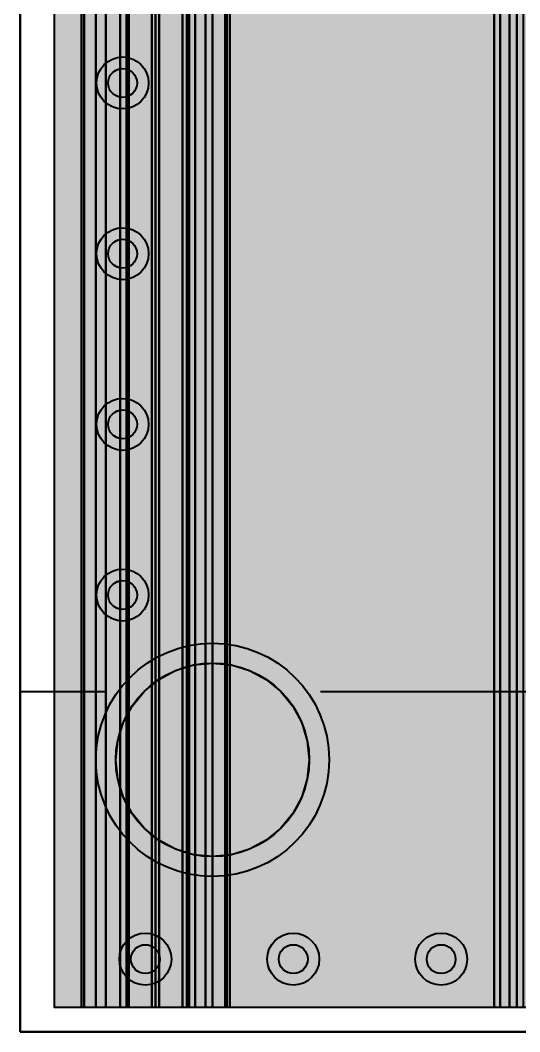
# Model space of a CAD drawing. Header units: millimetres. Extents: x 3.8 to 71.6, y 3.7 to 38.5.
# Drawn here: x 3.82 to 12.6, y 3.7 to 21.48 of the extents above; entities that cross this region are included whole.
import ezdxf

# ---------------------------------------------------------------- set-up
doc = ezdxf.new("R2010")
doc.units = ezdxf.units.MM
for name, color, linetype in [('bottom_copper', 7, 'Continuous'), ('drill_plated', 7, 'Continuous'), ('outline', 7, 'Continuous'), ('top_copper', 7, 'Continuous'), ('top_silk', 7, 'Continuous')]:
    doc.layers.add(name, color=color, linetype=linetype)

# ---------------------------------------------------------------- blocks, each defined once
blk = doc.blocks.new('Block16235')
at = {"layer": 'bottom_copper', "lineweight": 40}
for points in [[(10.209, 0), (0.834, 0), (0.834, 33.782), (10.209, 33.782), (10.209, 0)], [(0.834, 0), (0.783, 0), (0.783, 31.3), (0.831, 31.279), (0.834, 31.315), (0.834, 0)], [(0.752, 0), (0.531, 0), (0.531, 30.907), (0.752, 31.128), (0.752, 0)], [(0.783, 0), (0.752, 0), (0.752, 31.128), (0.76, 31.135), (0.783, 31.162), (0.783, 0)], [(0.531, 0), (0.117, 0), (0.117, 30.497), (0.145, 30.52), (0.151, 30.527), (0.531, 30.907), (0.531, 0)], [(0.117, 0), (0, 0), (0, 30.736), (0.013, 30.749), (0.117, 30.497), (0.117, 0)], [(0, 0), (-0.471, 0), (-0.471, 30.446), (-0.046, 30.446), (-0.036, 30.445), (0, 30.448), (0, 0)]]:
    blk.add_hatch(color=7, dxfattribs=at).paths.add_polyline_path(points, flags=0)
at = {"layer": 'bottom_copper', "color": 7, "lineweight": 40}
for points in [[(10.209, 0), (0.834, 0), (0.834, 33.782), (10.209, 33.782), (10.209, 0)], [(0.834, 0), (0.783, 0), (0.783, 31.3), (0.831, 31.279), (0.834, 31.315), (0.834, 0)], [(0.752, 0), (0.531, 0), (0.531, 30.907), (0.752, 31.128), (0.752, 0)], [(0.783, 0), (0.752, 0), (0.752, 31.128), (0.76, 31.135), (0.783, 31.162), (0.783, 0)], [(0.531, 0), (0.117, 0), (0.117, 30.497), (0.145, 30.52), (0.151, 30.527), (0.531, 30.907), (0.531, 0)], [(0.117, 0), (0, 0), (0, 30.736), (0.013, 30.749), (0.117, 30.497), (0.117, 0)], [(0, 0), (-0.471, 0), (-0.471, 30.446), (-0.046, 30.446), (-0.036, 30.445), (0, 30.448), (0, 0)]]:
    blk.add_lwpolyline(points, close=True, dxfattribs=at)
blk = doc.blocks.new('Block16483')
at = {"layer": 'bottom_copper', "lineweight": 40}
for points in [[(0, 0), (-0.473, 0), (-0.473, 33.782), (0, 33.782), (0, 0)], [(0.051, 0), (0, 0), (0, 31.315), (0.003, 31.279), (0.051, 31.3), (0.051, 0)], [(0.255, 0), (0.051, 0), (0.051, 31.162), (0.075, 31.135), (0.082, 31.128), (0.255, 30.956), (0.255, 0)], [(0.683, 0), (0.255, 0), (0.255, 30.956), (0.683, 30.527), (0.683, 0)], [(0.821, 0), (0.683, 0), (0.683, 30.527), (0.69, 30.52), (0.717, 30.497), (0.821, 30.749), (0.821, 0)], [(0.834, 0), (0.821, 0), (0.821, 30.749), (0.834, 30.736), (0.834, 0)], [(1.305, 0), (0.834, 0), (0.834, 30.448), (0.87, 30.445), (0.88, 30.446), (1.305, 30.446), (1.305, 0)]]:
    blk.add_hatch(color=7, dxfattribs=at).paths.add_polyline_path(points, flags=0)
at = {"layer": 'bottom_copper', "color": 7, "lineweight": 40}
for points in [[(0, 0), (-0.473, 0), (-0.473, 33.782), (0, 33.782), (0, 0)], [(0.051, 0), (0, 0), (0, 31.315), (0.003, 31.279), (0.051, 31.3), (0.051, 0)], [(0.255, 0), (0.051, 0), (0.051, 31.162), (0.075, 31.135), (0.082, 31.128), (0.255, 30.956), (0.255, 0)], [(0.683, 0), (0.255, 0), (0.255, 30.956), (0.683, 30.527), (0.683, 0)], [(0.821, 0), (0.683, 0), (0.683, 30.527), (0.69, 30.52), (0.717, 30.497), (0.821, 30.749), (0.821, 0)], [(0.834, 0), (0.821, 0), (0.821, 30.749), (0.834, 30.736), (0.834, 0)], [(1.305, 0), (0.834, 0), (0.834, 30.448), (0.87, 30.445), (0.88, 30.446), (1.305, 30.446), (1.305, 0)]]:
    blk.add_lwpolyline(points, close=True, dxfattribs=at)
blk = doc.blocks.new('Block43990')
at = {"layer": 'top_copper', "lineweight": 40}
for points in [[(5.887, 0), (1.241, 0), (1.241, 33.782), (5.887, 33.782), (5.887, 0)], [(1.241, 0), (1.159, 0), (1.159, 31.128), (1.167, 31.135), (1.193, 31.165), (1.214, 31.199), (1.229, 31.236), (1.238, 31.275), (1.241, 31.315), (1.241, 0)], [(1.159, 0), (0.814, 0), (0.814, 30.963), (0.904, 30.873), (1.159, 31.128), (1.159, 0)], [(0.814, 0), (0.634, 0), (0.634, 30.603), (0.814, 30.783), (0.814, 0)], [(0, 0), (-0.064, 0), (-0.064, 30.7), (0, 30.7), (0, 0)], [(0.634, 0), (0.487, 0), (0.487, 30.473), (0.521, 30.494), (0.552, 30.52), (0.558, 30.527), (0.634, 30.603), (0.634, 0)], [(0.487, 0), (0, 0), (0, 30.446), (0.362, 30.446), (0.371, 30.445), (0.411, 30.448), (0.45, 30.458), (0.487, 30.473), (0.487, 0)], [(5.996, 0), (5.887, 0), (5.887, 28.303), (5.894, 28.224), (5.912, 28.146), (5.943, 28.072), (5.984, 28.004), (5.996, 27.99), (5.996, 0)], [(6.161, 0), (5.996, 0), (5.996, 27.99), (6.036, 27.943), (6.097, 27.891), (6.161, 27.852), (6.161, 0)], [(6.29, 0), (6.161, 0), (6.161, 27.852), (6.165, 27.849), (6.239, 27.819), (6.29, 27.806), (6.29, 0)], [(6.397, 0), (6.29, 0), (6.29, 27.806), (6.317, 27.8), (6.397, 27.794), (6.397, 0)]]:
    blk.add_hatch(color=7, dxfattribs=at).paths.add_polyline_path(points, flags=0)
at = {"layer": 'top_copper', "color": 7, "lineweight": 40}
for points in [[(5.887, 0), (1.241, 0), (1.241, 33.782), (5.887, 33.782), (5.887, 0)], [(1.241, 0), (1.159, 0), (1.159, 31.128), (1.167, 31.135), (1.193, 31.165), (1.214, 31.199), (1.229, 31.236), (1.238, 31.275), (1.241, 31.315), (1.241, 0)], [(1.159, 0), (0.814, 0), (0.814, 30.963), (0.904, 30.873), (1.159, 31.128), (1.159, 0)], [(0.814, 0), (0.634, 0), (0.634, 30.603), (0.814, 30.783), (0.814, 0)], [(0, 0), (-0.064, 0), (-0.064, 30.7), (0, 30.7), (0, 0)], [(0.634, 0), (0.487, 0), (0.487, 30.473), (0.521, 30.494), (0.552, 30.52), (0.558, 30.527), (0.634, 30.603), (0.634, 0)], [(0.487, 0), (0, 0), (0, 30.446), (0.362, 30.446), (0.371, 30.445), (0.411, 30.448), (0.45, 30.458), (0.487, 30.473), (0.487, 0)], [(5.996, 0), (5.887, 0), (5.887, 28.303), (5.894, 28.224), (5.912, 28.146), (5.943, 28.072), (5.984, 28.004), (5.996, 27.99), (5.996, 0)], [(6.161, 0), (5.996, 0), (5.996, 27.99), (6.036, 27.943), (6.097, 27.891), (6.161, 27.852), (6.161, 0)], [(6.29, 0), (6.161, 0), (6.161, 27.852), (6.165, 27.849), (6.239, 27.819), (6.29, 27.806), (6.29, 0)], [(6.397, 0), (6.29, 0), (6.29, 27.806), (6.317, 27.8), (6.397, 27.794), (6.397, 0)]]:
    blk.add_lwpolyline(points, close=True, dxfattribs=at)
blk = doc.blocks.new('Block44735')
at = {"layer": 'top_copper', "lineweight": 40}
for points in [[(0, 0), (-0.4732, 0), (-0.4732, 33.782), (0, 33.782), (0, 0)], [(0.2548, 0), (0, 0), (0, 31.3151), (0.0031, 31.2753), (0.0125, 31.2363), (0.0278, 31.1994), (0.0487, 31.1653), (0.0746, 31.1349), (0.0822, 31.1284), (0.2548, 30.9558), (0.2548, 0)], [(0.4276, 0), (0.2548, 0), (0.2548, 30.9558), (0.3378, 30.8728), (0.4276, 30.9626), (0.4276, 0)], [(0.6832, 0), (0.4276, 0), (0.4276, 30.783), (0.6832, 30.5274), (0.6832, 0)], [(1.3048, 0), (1.2413, 0), (1.2413, 30.7), (1.3048, 30.7), (1.3048, 0)], [(0.7911, 0), (0.6832, 0), (0.6832, 30.5274), (0.6897, 30.5198), (0.7201, 30.4939), (0.7542, 30.473), (0.7911, 30.4577), (0.7911, 0)], [(1.2413, 0), (0.7911, 0), (0.7911, 30.4577), (0.83, 30.4484), (0.8699, 30.4452), (0.8798, 30.446), (1.2413, 30.446), (1.2413, 0)]]:
    blk.add_hatch(color=7, dxfattribs=at).paths.add_polyline_path(points, flags=0)
at = {"layer": 'top_copper', "color": 7, "lineweight": 40}
for points in [[(0, 0), (-0.4732, 0), (-0.4732, 33.782), (0, 33.782), (0, 0)], [(0.2548, 0), (0, 0), (0, 31.3151), (0.0031, 31.2753), (0.0125, 31.2363), (0.0278, 31.1994), (0.0487, 31.1653), (0.0746, 31.1349), (0.0822, 31.1284), (0.2548, 30.9558), (0.2548, 0)], [(0.4276, 0), (0.2548, 0), (0.2548, 30.9558), (0.3378, 30.8728), (0.4276, 30.9626), (0.4276, 0)], [(0.6832, 0), (0.4276, 0), (0.4276, 30.783), (0.6832, 30.5274), (0.6832, 0)], [(1.3048, 0), (1.2413, 0), (1.2413, 30.7), (1.3048, 30.7), (1.3048, 0)], [(0.7911, 0), (0.6832, 0), (0.6832, 30.5274), (0.6897, 30.5198), (0.7201, 30.4939), (0.7542, 30.473), (0.7911, 30.4577), (0.7911, 0)], [(1.2413, 0), (0.7911, 0), (0.7911, 30.4577), (0.83, 30.4484), (0.8699, 30.4452), (0.8798, 30.446), (1.2413, 30.446), (1.2413, 0)]]:
    blk.add_lwpolyline(points, close=True, dxfattribs=at)

msp = doc.modelspace()

# ---------------------------------------------------------------- hatches: boundary and pattern name
at = {"layer": 'bottom_copper', "lineweight": 40}
for points in [[(5.869, 20.328), (5.855, 20.28), (5.831, 20.236), (5.8, 20.198), (5.761, 20.166), (5.718, 20.143), (5.67, 20.128), (5.62, 20.123), (5.571, 20.128), (5.523, 20.143), (5.479, 20.166), (5.441, 20.198), (5.409, 20.236), (5.386, 20.28), (5.371, 20.328), (5.366, 20.377), (5.371, 20.427), (5.386, 20.475), (5.409, 20.518), (5.441, 20.557), (5.479, 20.588), (5.523, 20.612), (5.571, 20.626), (5.62, 20.631), (5.67, 20.626), (5.718, 20.612), (5.761, 20.588), (5.8, 20.557), (5.831, 20.518), (5.855, 20.475), (5.869, 20.427), (5.874, 20.377), (5.869, 20.328)], [(5.869, 17.328), (5.855, 17.28), (5.831, 17.236), (5.8, 17.197), (5.761, 17.166), (5.718, 17.142), (5.67, 17.128), (5.62, 17.123), (5.571, 17.128), (5.523, 17.142), (5.479, 17.166), (5.441, 17.197), (5.409, 17.236), (5.386, 17.28), (5.371, 17.328), (5.366, 17.377), (5.371, 17.427), (5.386, 17.474), (5.409, 17.518), (5.441, 17.557), (5.479, 17.588), (5.523, 17.612), (5.571, 17.626), (5.62, 17.631), (5.67, 17.626), (5.718, 17.612), (5.761, 17.588), (5.8, 17.557), (5.831, 17.518), (5.855, 17.474), (5.869, 17.427), (5.874, 17.377), (5.869, 17.328)], [(5.869, 14.328), (5.855, 14.28), (5.831, 14.236), (5.8, 14.197), (5.761, 14.166), (5.718, 14.142), (5.67, 14.128), (5.62, 14.123), (5.571, 14.128), (5.523, 14.142), (5.479, 14.166), (5.441, 14.197), (5.409, 14.236), (5.386, 14.28), (5.371, 14.328), (5.366, 14.377), (5.371, 14.427), (5.386, 14.474), (5.409, 14.518), (5.441, 14.557), (5.479, 14.588), (5.523, 14.612), (5.571, 14.626), (5.62, 14.631), (5.67, 14.626), (5.718, 14.612), (5.761, 14.588), (5.8, 14.557), (5.831, 14.518), (5.855, 14.474), (5.869, 14.427), (5.874, 14.377), (5.869, 14.328)], [(5.869, 11.328), (5.855, 11.28), (5.831, 11.236), (5.8, 11.197), (5.761, 11.166), (5.718, 11.142), (5.67, 11.128), (5.62, 11.123), (5.571, 11.128), (5.523, 11.142), (5.479, 11.166), (5.441, 11.197), (5.409, 11.236), (5.386, 11.28), (5.371, 11.328), (5.366, 11.377), (5.371, 11.427), (5.386, 11.474), (5.409, 11.518), (5.441, 11.557), (5.479, 11.588), (5.523, 11.612), (5.571, 11.626), (5.62, 11.631), (5.67, 11.626), (5.718, 11.612), (5.761, 11.588), (5.8, 11.557), (5.831, 11.518), (5.855, 11.474), (5.869, 11.427), (5.874, 11.377), (5.869, 11.328)], [(8.867, 8.148), (8.771, 7.829), (8.613, 7.536), (8.402, 7.278), (8.144, 7.067), (7.851, 6.909), (7.532, 6.813), (7.2, 6.78), (6.868, 6.813), (6.549, 6.909), (6.256, 7.067), (5.998, 7.278), (5.787, 7.536), (5.629, 7.829), (5.533, 8.148), (5.5, 8.48), (5.533, 8.812), (5.629, 9.131), (5.787, 9.424), (5.998, 9.682), (6.256, 9.893), (6.549, 10.051), (6.868, 10.147), (7.2, 10.18), (7.532, 10.147), (7.851, 10.051), (8.144, 9.893), (8.402, 9.682), (8.613, 9.424), (8.771, 9.131), (8.867, 8.812), (8.9, 8.48), (8.867, 8.148)], [(6.269, 4.928), (6.255, 4.88), (6.231, 4.836), (6.2, 4.798), (6.161, 4.766), (6.118, 4.743), (6.07, 4.728), (6.02, 4.723), (5.971, 4.728), (5.923, 4.743), (5.879, 4.766), (5.841, 4.798), (5.809, 4.836), (5.786, 4.88), (5.771, 4.928), (5.766, 4.977), (5.771, 5.027), (5.786, 5.074), (5.809, 5.118), (5.841, 5.157), (5.879, 5.188), (5.923, 5.212), (5.971, 5.226), (6.02, 5.231), (6.07, 5.226), (6.118, 5.212), (6.161, 5.188), (6.2, 5.157), (6.231, 5.118), (6.255, 5.074), (6.269, 5.027), (6.274, 4.977), (6.269, 4.928)], [(8.869, 4.928), (8.855, 4.88), (8.831, 4.836), (8.8, 4.798), (8.761, 4.766), (8.718, 4.743), (8.67, 4.728), (8.62, 4.723), (8.571, 4.728), (8.523, 4.743), (8.479, 4.766), (8.441, 4.798), (8.409, 4.836), (8.386, 4.88), (8.371, 4.928), (8.366, 4.977), (8.371, 5.027), (8.386, 5.074), (8.409, 5.118), (8.441, 5.157), (8.479, 5.188), (8.523, 5.212), (8.571, 5.226), (8.62, 5.231), (8.67, 5.226), (8.718, 5.212), (8.761, 5.188), (8.8, 5.157), (8.831, 5.118), (8.855, 5.074), (8.869, 5.027), (8.874, 4.977), (8.869, 4.928)], [(11.469, 4.928), (11.455, 4.88), (11.431, 4.836), (11.4, 4.798), (11.361, 4.766), (11.318, 4.743), (11.27, 4.728), (11.22, 4.723), (11.171, 4.728), (11.123, 4.743), (11.079, 4.766), (11.041, 4.798), (11.009, 4.836), (10.986, 4.88), (10.971, 4.928), (10.966, 4.977), (10.971, 5.027), (10.986, 5.074), (11.009, 5.118), (11.041, 5.157), (11.079, 5.188), (11.123, 5.212), (11.171, 5.226), (11.22, 5.231), (11.27, 5.226), (11.318, 5.212), (11.361, 5.188), (11.4, 5.157), (11.431, 5.118), (11.455, 5.074), (11.469, 5.027), (11.474, 4.977), (11.469, 4.928)]]:
    msp.add_hatch(color=7, dxfattribs=at).paths.add_polyline_path(points, flags=0)
at = {"layer": 'drill_plated', "lineweight": 40}
for points in [[(5.869, 20.328), (5.855, 20.28), (5.831, 20.236), (5.8, 20.198), (5.761, 20.166), (5.718, 20.143), (5.67, 20.128), (5.62, 20.123), (5.571, 20.128), (5.523, 20.143), (5.479, 20.166), (5.441, 20.198), (5.409, 20.236), (5.386, 20.28), (5.371, 20.328), (5.366, 20.377), (5.371, 20.427), (5.386, 20.475), (5.409, 20.518), (5.441, 20.557), (5.479, 20.588), (5.523, 20.612), (5.571, 20.626), (5.62, 20.631), (5.67, 20.626), (5.718, 20.612), (5.761, 20.588), (5.8, 20.557), (5.831, 20.518), (5.855, 20.475), (5.869, 20.427), (5.874, 20.377), (5.869, 20.328)], [(5.869, 17.328), (5.855, 17.28), (5.831, 17.236), (5.8, 17.197), (5.761, 17.166), (5.718, 17.142), (5.67, 17.128), (5.62, 17.123), (5.571, 17.128), (5.523, 17.142), (5.479, 17.166), (5.441, 17.197), (5.409, 17.236), (5.386, 17.28), (5.371, 17.328), (5.366, 17.377), (5.371, 17.427), (5.386, 17.474), (5.409, 17.518), (5.441, 17.557), (5.479, 17.588), (5.523, 17.612), (5.571, 17.626), (5.62, 17.631), (5.67, 17.626), (5.718, 17.612), (5.761, 17.588), (5.8, 17.557), (5.831, 17.518), (5.855, 17.474), (5.869, 17.427), (5.874, 17.377), (5.869, 17.328)], [(5.869, 14.328), (5.855, 14.28), (5.831, 14.236), (5.8, 14.197), (5.761, 14.166), (5.718, 14.142), (5.67, 14.128), (5.62, 14.123), (5.571, 14.128), (5.523, 14.142), (5.479, 14.166), (5.441, 14.197), (5.409, 14.236), (5.386, 14.28), (5.371, 14.328), (5.366, 14.377), (5.371, 14.427), (5.386, 14.474), (5.409, 14.518), (5.441, 14.557), (5.479, 14.588), (5.523, 14.612), (5.571, 14.626), (5.62, 14.631), (5.67, 14.626), (5.718, 14.612), (5.761, 14.588), (5.8, 14.557), (5.831, 14.518), (5.855, 14.474), (5.869, 14.427), (5.874, 14.377), (5.869, 14.328)], [(5.869, 11.328), (5.855, 11.28), (5.831, 11.236), (5.8, 11.197), (5.761, 11.166), (5.718, 11.142), (5.67, 11.128), (5.62, 11.123), (5.571, 11.128), (5.523, 11.142), (5.479, 11.166), (5.441, 11.197), (5.409, 11.236), (5.386, 11.28), (5.371, 11.328), (5.366, 11.377), (5.371, 11.427), (5.386, 11.474), (5.409, 11.518), (5.441, 11.557), (5.479, 11.588), (5.523, 11.612), (5.571, 11.626), (5.62, 11.631), (5.67, 11.626), (5.718, 11.612), (5.761, 11.588), (5.8, 11.557), (5.831, 11.518), (5.855, 11.474), (5.869, 11.427), (5.874, 11.377), (5.869, 11.328)], [(8.867, 8.148), (8.771, 7.829), (8.613, 7.536), (8.402, 7.278), (8.144, 7.067), (7.851, 6.909), (7.532, 6.813), (7.2, 6.78), (6.868, 6.813), (6.549, 6.909), (6.256, 7.067), (5.998, 7.278), (5.787, 7.536), (5.629, 7.829), (5.533, 8.148), (5.5, 8.48), (5.533, 8.812), (5.629, 9.131), (5.787, 9.424), (5.998, 9.682), (6.256, 9.893), (6.549, 10.051), (6.868, 10.147), (7.2, 10.18), (7.532, 10.147), (7.851, 10.051), (8.144, 9.893), (8.402, 9.682), (8.613, 9.424), (8.771, 9.131), (8.867, 8.812), (8.9, 8.48), (8.867, 8.148)], [(6.269, 4.928), (6.255, 4.88), (6.231, 4.836), (6.2, 4.798), (6.161, 4.766), (6.118, 4.743), (6.07, 4.728), (6.02, 4.723), (5.971, 4.728), (5.923, 4.743), (5.879, 4.766), (5.841, 4.798), (5.809, 4.836), (5.786, 4.88), (5.771, 4.928), (5.766, 4.977), (5.771, 5.027), (5.786, 5.074), (5.809, 5.118), (5.841, 5.157), (5.879, 5.188), (5.923, 5.212), (5.971, 5.226), (6.02, 5.231), (6.07, 5.226), (6.118, 5.212), (6.161, 5.188), (6.2, 5.157), (6.231, 5.118), (6.255, 5.074), (6.269, 5.027), (6.274, 4.977), (6.269, 4.928)], [(8.869, 4.928), (8.855, 4.88), (8.831, 4.836), (8.8, 4.798), (8.761, 4.766), (8.718, 4.743), (8.67, 4.728), (8.62, 4.723), (8.571, 4.728), (8.523, 4.743), (8.479, 4.766), (8.441, 4.798), (8.409, 4.836), (8.386, 4.88), (8.371, 4.928), (8.366, 4.977), (8.371, 5.027), (8.386, 5.074), (8.409, 5.118), (8.441, 5.157), (8.479, 5.188), (8.523, 5.212), (8.571, 5.226), (8.62, 5.231), (8.67, 5.226), (8.718, 5.212), (8.761, 5.188), (8.8, 5.157), (8.831, 5.118), (8.855, 5.074), (8.869, 5.027), (8.874, 4.977), (8.869, 4.928)], [(11.469, 4.928), (11.455, 4.88), (11.431, 4.836), (11.4, 4.798), (11.361, 4.766), (11.318, 4.743), (11.27, 4.728), (11.22, 4.723), (11.171, 4.728), (11.123, 4.743), (11.079, 4.766), (11.041, 4.798), (11.009, 4.836), (10.986, 4.88), (10.971, 4.928), (10.966, 4.977), (10.971, 5.027), (10.986, 5.074), (11.009, 5.118), (11.041, 5.157), (11.079, 5.188), (11.123, 5.212), (11.171, 5.226), (11.22, 5.231), (11.27, 5.226), (11.318, 5.212), (11.361, 5.188), (11.4, 5.157), (11.431, 5.118), (11.455, 5.074), (11.469, 5.027), (11.474, 4.977), (11.469, 4.928)]]:
    msp.add_hatch(color=7, dxfattribs=at).paths.add_polyline_path(points, flags=0)
at = {"layer": 'top_copper', "lineweight": 40}
for points in [[(5.869, 20.328), (5.855, 20.28), (5.831, 20.236), (5.8, 20.198), (5.761, 20.166), (5.718, 20.143), (5.67, 20.128), (5.62, 20.123), (5.571, 20.128), (5.523, 20.143), (5.479, 20.166), (5.441, 20.198), (5.409, 20.236), (5.386, 20.28), (5.371, 20.328), (5.366, 20.377), (5.371, 20.427), (5.386, 20.475), (5.409, 20.518), (5.441, 20.557), (5.479, 20.588), (5.523, 20.612), (5.571, 20.626), (5.62, 20.631), (5.67, 20.626), (5.718, 20.612), (5.761, 20.588), (5.8, 20.557), (5.831, 20.518), (5.855, 20.475), (5.869, 20.427), (5.874, 20.377), (5.869, 20.328)], [(5.869, 17.328), (5.855, 17.28), (5.831, 17.236), (5.8, 17.197), (5.761, 17.166), (5.718, 17.142), (5.67, 17.128), (5.62, 17.123), (5.571, 17.128), (5.523, 17.142), (5.479, 17.166), (5.441, 17.197), (5.409, 17.236), (5.386, 17.28), (5.371, 17.328), (5.366, 17.377), (5.371, 17.427), (5.386, 17.474), (5.409, 17.518), (5.441, 17.557), (5.479, 17.588), (5.523, 17.612), (5.571, 17.626), (5.62, 17.631), (5.67, 17.626), (5.718, 17.612), (5.761, 17.588), (5.8, 17.557), (5.831, 17.518), (5.855, 17.474), (5.869, 17.427), (5.874, 17.377), (5.869, 17.328)], [(5.869, 14.328), (5.855, 14.28), (5.831, 14.236), (5.8, 14.197), (5.761, 14.166), (5.718, 14.142), (5.67, 14.128), (5.62, 14.123), (5.571, 14.128), (5.523, 14.142), (5.479, 14.166), (5.441, 14.197), (5.409, 14.236), (5.386, 14.28), (5.371, 14.328), (5.366, 14.377), (5.371, 14.427), (5.386, 14.474), (5.409, 14.518), (5.441, 14.557), (5.479, 14.588), (5.523, 14.612), (5.571, 14.626), (5.62, 14.631), (5.67, 14.626), (5.718, 14.612), (5.761, 14.588), (5.8, 14.557), (5.831, 14.518), (5.855, 14.474), (5.869, 14.427), (5.874, 14.377), (5.869, 14.328)], [(5.869, 11.328), (5.855, 11.28), (5.831, 11.236), (5.8, 11.197), (5.761, 11.166), (5.718, 11.142), (5.67, 11.128), (5.62, 11.123), (5.571, 11.128), (5.523, 11.142), (5.479, 11.166), (5.441, 11.197), (5.409, 11.236), (5.386, 11.28), (5.371, 11.328), (5.366, 11.377), (5.371, 11.427), (5.386, 11.474), (5.409, 11.518), (5.441, 11.557), (5.479, 11.588), (5.523, 11.612), (5.571, 11.626), (5.62, 11.631), (5.67, 11.626), (5.718, 11.612), (5.761, 11.588), (5.8, 11.557), (5.831, 11.518), (5.855, 11.474), (5.869, 11.427), (5.874, 11.377), (5.869, 11.328)], [(8.867, 8.148), (8.771, 7.829), (8.613, 7.536), (8.402, 7.278), (8.144, 7.067), (7.851, 6.909), (7.532, 6.813), (7.2, 6.78), (6.868, 6.813), (6.549, 6.909), (6.256, 7.067), (5.998, 7.278), (5.787, 7.536), (5.629, 7.829), (5.533, 8.148), (5.5, 8.48), (5.533, 8.812), (5.629, 9.131), (5.787, 9.424), (5.998, 9.682), (6.256, 9.893), (6.549, 10.051), (6.868, 10.147), (7.2, 10.18), (7.532, 10.147), (7.851, 10.051), (8.144, 9.893), (8.402, 9.682), (8.613, 9.424), (8.771, 9.131), (8.867, 8.812), (8.9, 8.48), (8.867, 8.148)], [(6.269, 4.928), (6.255, 4.88), (6.231, 4.836), (6.2, 4.798), (6.161, 4.766), (6.118, 4.743), (6.07, 4.728), (6.02, 4.723), (5.971, 4.728), (5.923, 4.743), (5.879, 4.766), (5.841, 4.798), (5.809, 4.836), (5.786, 4.88), (5.771, 4.928), (5.766, 4.977), (5.771, 5.027), (5.786, 5.074), (5.809, 5.118), (5.841, 5.157), (5.879, 5.188), (5.923, 5.212), (5.971, 5.226), (6.02, 5.231), (6.07, 5.226), (6.118, 5.212), (6.161, 5.188), (6.2, 5.157), (6.231, 5.118), (6.255, 5.074), (6.269, 5.027), (6.274, 4.977), (6.269, 4.928)], [(8.869, 4.928), (8.855, 4.88), (8.831, 4.836), (8.8, 4.798), (8.761, 4.766), (8.718, 4.743), (8.67, 4.728), (8.62, 4.723), (8.571, 4.728), (8.523, 4.743), (8.479, 4.766), (8.441, 4.798), (8.409, 4.836), (8.386, 4.88), (8.371, 4.928), (8.366, 4.977), (8.371, 5.027), (8.386, 5.074), (8.409, 5.118), (8.441, 5.157), (8.479, 5.188), (8.523, 5.212), (8.571, 5.226), (8.62, 5.231), (8.67, 5.226), (8.718, 5.212), (8.761, 5.188), (8.8, 5.157), (8.831, 5.118), (8.855, 5.074), (8.869, 5.027), (8.874, 4.977), (8.869, 4.928)], [(11.469, 4.928), (11.455, 4.88), (11.431, 4.836), (11.4, 4.798), (11.361, 4.766), (11.318, 4.743), (11.27, 4.728), (11.22, 4.723), (11.171, 4.728), (11.123, 4.743), (11.079, 4.766), (11.041, 4.798), (11.009, 4.836), (10.986, 4.88), (10.971, 4.928), (10.966, 4.977), (10.971, 5.027), (10.986, 5.074), (11.009, 5.118), (11.041, 5.157), (11.079, 5.188), (11.123, 5.212), (11.171, 5.226), (11.22, 5.231), (11.27, 5.226), (11.318, 5.212), (11.361, 5.188), (11.4, 5.157), (11.431, 5.118), (11.455, 5.074), (11.469, 5.027), (11.474, 4.977), (11.469, 4.928)]]:
    msp.add_hatch(color=7, dxfattribs=at).paths.add_polyline_path(points, flags=0)

# ---------------------------------------------------------------- linework, layer by layer
at = {"layer": 'bottom_copper', "color": 7, "lineweight": 40}
for p, q in [((4.422, 4.126), (4.422, 37.908)), ((6.2, 4.126), (6.2, 34.572)), ((6.2, 34.572), (6.2, 4.126)), ((6.2, 4.126), (4.422, 4.126)), ((17.23, 4.126), (6.2, 4.126))]:
    msp.add_line(p, q, dxfattribs=at)
for points in [[(5.869, 20.328), (5.855, 20.28), (5.831, 20.236), (5.8, 20.198), (5.761, 20.166), (5.718, 20.143), (5.67, 20.128), (5.62, 20.123), (5.571, 20.128), (5.523, 20.143), (5.479, 20.166), (5.441, 20.198), (5.409, 20.236), (5.386, 20.28), (5.371, 20.328), (5.366, 20.377), (5.371, 20.427), (5.386, 20.475), (5.409, 20.518), (5.441, 20.557), (5.479, 20.588), (5.523, 20.612), (5.571, 20.626), (5.62, 20.631), (5.67, 20.626), (5.718, 20.612), (5.761, 20.588), (5.8, 20.557), (5.831, 20.518), (5.855, 20.475), (5.869, 20.427), (5.874, 20.377), (5.869, 20.328)], [(5.869, 17.328), (5.855, 17.28), (5.831, 17.236), (5.8, 17.197), (5.761, 17.166), (5.718, 17.142), (5.67, 17.128), (5.62, 17.123), (5.571, 17.128), (5.523, 17.142), (5.479, 17.166), (5.441, 17.197), (5.409, 17.236), (5.386, 17.28), (5.371, 17.328), (5.366, 17.377), (5.371, 17.427), (5.386, 17.474), (5.409, 17.518), (5.441, 17.557), (5.479, 17.588), (5.523, 17.612), (5.571, 17.626), (5.62, 17.631), (5.67, 17.626), (5.718, 17.612), (5.761, 17.588), (5.8, 17.557), (5.831, 17.518), (5.855, 17.474), (5.869, 17.427), (5.874, 17.377), (5.869, 17.328)], [(5.869, 14.328), (5.855, 14.28), (5.831, 14.236), (5.8, 14.197), (5.761, 14.166), (5.718, 14.142), (5.67, 14.128), (5.62, 14.123), (5.571, 14.128), (5.523, 14.142), (5.479, 14.166), (5.441, 14.197), (5.409, 14.236), (5.386, 14.28), (5.371, 14.328), (5.366, 14.377), (5.371, 14.427), (5.386, 14.474), (5.409, 14.518), (5.441, 14.557), (5.479, 14.588), (5.523, 14.612), (5.571, 14.626), (5.62, 14.631), (5.67, 14.626), (5.718, 14.612), (5.761, 14.588), (5.8, 14.557), (5.831, 14.518), (5.855, 14.474), (5.869, 14.427), (5.874, 14.377), (5.869, 14.328)], [(5.869, 11.328), (5.855, 11.28), (5.831, 11.236), (5.8, 11.197), (5.761, 11.166), (5.718, 11.142), (5.67, 11.128), (5.62, 11.123), (5.571, 11.128), (5.523, 11.142), (5.479, 11.166), (5.441, 11.197), (5.409, 11.236), (5.386, 11.28), (5.371, 11.328), (5.366, 11.377), (5.371, 11.427), (5.386, 11.474), (5.409, 11.518), (5.441, 11.557), (5.479, 11.588), (5.523, 11.612), (5.571, 11.626), (5.62, 11.631), (5.67, 11.626), (5.718, 11.612), (5.761, 11.588), (5.8, 11.557), (5.831, 11.518), (5.855, 11.474), (5.869, 11.427), (5.874, 11.377), (5.869, 11.328)], [(8.867, 8.148), (8.771, 7.829), (8.613, 7.536), (8.402, 7.278), (8.144, 7.067), (7.851, 6.909), (7.532, 6.813), (7.2, 6.78), (6.868, 6.813), (6.549, 6.909), (6.256, 7.067), (5.998, 7.278), (5.787, 7.536), (5.629, 7.829), (5.533, 8.148), (5.5, 8.48), (5.533, 8.812), (5.629, 9.131), (5.787, 9.424), (5.998, 9.682), (6.256, 9.893), (6.549, 10.051), (6.868, 10.147), (7.2, 10.18), (7.532, 10.147), (7.851, 10.051), (8.144, 9.893), (8.402, 9.682), (8.613, 9.424), (8.771, 9.131), (8.867, 8.812), (8.9, 8.48), (8.867, 8.148)], [(6.269, 4.928), (6.255, 4.88), (6.231, 4.836), (6.2, 4.798), (6.161, 4.766), (6.118, 4.743), (6.07, 4.728), (6.02, 4.723), (5.971, 4.728), (5.923, 4.743), (5.879, 4.766), (5.841, 4.798), (5.809, 4.836), (5.786, 4.88), (5.771, 4.928), (5.766, 4.977), (5.771, 5.027), (5.786, 5.074), (5.809, 5.118), (5.841, 5.157), (5.879, 5.188), (5.923, 5.212), (5.971, 5.226), (6.02, 5.231), (6.07, 5.226), (6.118, 5.212), (6.161, 5.188), (6.2, 5.157), (6.231, 5.118), (6.255, 5.074), (6.269, 5.027), (6.274, 4.977), (6.269, 4.928)], [(8.869, 4.928), (8.855, 4.88), (8.831, 4.836), (8.8, 4.798), (8.761, 4.766), (8.718, 4.743), (8.67, 4.728), (8.62, 4.723), (8.571, 4.728), (8.523, 4.743), (8.479, 4.766), (8.441, 4.798), (8.409, 4.836), (8.386, 4.88), (8.371, 4.928), (8.366, 4.977), (8.371, 5.027), (8.386, 5.074), (8.409, 5.118), (8.441, 5.157), (8.479, 5.188), (8.523, 5.212), (8.571, 5.226), (8.62, 5.231), (8.67, 5.226), (8.718, 5.212), (8.761, 5.188), (8.8, 5.157), (8.831, 5.118), (8.855, 5.074), (8.869, 5.027), (8.874, 4.977), (8.869, 4.928)], [(11.469, 4.928), (11.455, 4.88), (11.431, 4.836), (11.4, 4.798), (11.361, 4.766), (11.318, 4.743), (11.27, 4.728), (11.22, 4.723), (11.171, 4.728), (11.123, 4.743), (11.079, 4.766), (11.041, 4.798), (11.009, 4.836), (10.986, 4.88), (10.971, 4.928), (10.966, 4.977), (10.971, 5.027), (10.986, 5.074), (11.009, 5.118), (11.041, 5.157), (11.079, 5.188), (11.123, 5.212), (11.171, 5.226), (11.22, 5.231), (11.27, 5.226), (11.318, 5.212), (11.361, 5.188), (11.4, 5.157), (11.431, 5.118), (11.455, 5.074), (11.469, 5.027), (11.474, 4.977), (11.469, 4.928)]]:
    msp.add_lwpolyline(points, close=True, dxfattribs=at)
for centre, major_axis in [((5.62, 20.377), (0.457, 0)), ((5.62, 20.377), (0.254, 0)), ((5.62, 17.377), (0.457, 0)), ((5.62, 17.377), (0.254, 0)), ((5.62, 14.377), (0.457, 0)), ((5.62, 14.377), (0.254, 0)), ((5.62, 11.377), (0.457, 0)), ((5.62, 11.377), (0.254, 0)), ((7.2, 8.48), (2.05, 0)), ((7.2, 8.48), (1.7, 0)), ((6.02, 4.977), (0.457, 0)), ((8.62, 4.977), (0.457, 0)), ((11.22, 4.977), (0.457, 0)), ((6.02, 4.977), (0.254, 0)), ((8.62, 4.977), (0.254, 0)), ((11.22, 4.977), (0.254, 0))]:
    msp.add_ellipse(centre, major_axis=major_axis, ratio=1, dxfattribs=at)
at = {"layer": 'drill_plated', "color": 7, "lineweight": 40}
for points in [[(5.869, 20.328), (5.855, 20.28), (5.831, 20.236), (5.8, 20.198), (5.761, 20.166), (5.718, 20.143), (5.67, 20.128), (5.62, 20.123), (5.571, 20.128), (5.523, 20.143), (5.479, 20.166), (5.441, 20.198), (5.409, 20.236), (5.386, 20.28), (5.371, 20.328), (5.366, 20.377), (5.371, 20.427), (5.386, 20.475), (5.409, 20.518), (5.441, 20.557), (5.479, 20.588), (5.523, 20.612), (5.571, 20.626), (5.62, 20.631), (5.67, 20.626), (5.718, 20.612), (5.761, 20.588), (5.8, 20.557), (5.831, 20.518), (5.855, 20.475), (5.869, 20.427), (5.874, 20.377), (5.869, 20.328)], [(5.869, 17.328), (5.855, 17.28), (5.831, 17.236), (5.8, 17.197), (5.761, 17.166), (5.718, 17.142), (5.67, 17.128), (5.62, 17.123), (5.571, 17.128), (5.523, 17.142), (5.479, 17.166), (5.441, 17.197), (5.409, 17.236), (5.386, 17.28), (5.371, 17.328), (5.366, 17.377), (5.371, 17.427), (5.386, 17.474), (5.409, 17.518), (5.441, 17.557), (5.479, 17.588), (5.523, 17.612), (5.571, 17.626), (5.62, 17.631), (5.67, 17.626), (5.718, 17.612), (5.761, 17.588), (5.8, 17.557), (5.831, 17.518), (5.855, 17.474), (5.869, 17.427), (5.874, 17.377), (5.869, 17.328)], [(5.869, 14.328), (5.855, 14.28), (5.831, 14.236), (5.8, 14.197), (5.761, 14.166), (5.718, 14.142), (5.67, 14.128), (5.62, 14.123), (5.571, 14.128), (5.523, 14.142), (5.479, 14.166), (5.441, 14.197), (5.409, 14.236), (5.386, 14.28), (5.371, 14.328), (5.366, 14.377), (5.371, 14.427), (5.386, 14.474), (5.409, 14.518), (5.441, 14.557), (5.479, 14.588), (5.523, 14.612), (5.571, 14.626), (5.62, 14.631), (5.67, 14.626), (5.718, 14.612), (5.761, 14.588), (5.8, 14.557), (5.831, 14.518), (5.855, 14.474), (5.869, 14.427), (5.874, 14.377), (5.869, 14.328)], [(5.869, 11.328), (5.855, 11.28), (5.831, 11.236), (5.8, 11.197), (5.761, 11.166), (5.718, 11.142), (5.67, 11.128), (5.62, 11.123), (5.571, 11.128), (5.523, 11.142), (5.479, 11.166), (5.441, 11.197), (5.409, 11.236), (5.386, 11.28), (5.371, 11.328), (5.366, 11.377), (5.371, 11.427), (5.386, 11.474), (5.409, 11.518), (5.441, 11.557), (5.479, 11.588), (5.523, 11.612), (5.571, 11.626), (5.62, 11.631), (5.67, 11.626), (5.718, 11.612), (5.761, 11.588), (5.8, 11.557), (5.831, 11.518), (5.855, 11.474), (5.869, 11.427), (5.874, 11.377), (5.869, 11.328)], [(8.867, 8.148), (8.771, 7.829), (8.613, 7.536), (8.402, 7.278), (8.144, 7.067), (7.851, 6.909), (7.532, 6.813), (7.2, 6.78), (6.868, 6.813), (6.549, 6.909), (6.256, 7.067), (5.998, 7.278), (5.787, 7.536), (5.629, 7.829), (5.533, 8.148), (5.5, 8.48), (5.533, 8.812), (5.629, 9.131), (5.787, 9.424), (5.998, 9.682), (6.256, 9.893), (6.549, 10.051), (6.868, 10.147), (7.2, 10.18), (7.532, 10.147), (7.851, 10.051), (8.144, 9.893), (8.402, 9.682), (8.613, 9.424), (8.771, 9.131), (8.867, 8.812), (8.9, 8.48), (8.867, 8.148)], [(6.269, 4.928), (6.255, 4.88), (6.231, 4.836), (6.2, 4.798), (6.161, 4.766), (6.118, 4.743), (6.07, 4.728), (6.02, 4.723), (5.971, 4.728), (5.923, 4.743), (5.879, 4.766), (5.841, 4.798), (5.809, 4.836), (5.786, 4.88), (5.771, 4.928), (5.766, 4.977), (5.771, 5.027), (5.786, 5.074), (5.809, 5.118), (5.841, 5.157), (5.879, 5.188), (5.923, 5.212), (5.971, 5.226), (6.02, 5.231), (6.07, 5.226), (6.118, 5.212), (6.161, 5.188), (6.2, 5.157), (6.231, 5.118), (6.255, 5.074), (6.269, 5.027), (6.274, 4.977), (6.269, 4.928)], [(8.869, 4.928), (8.855, 4.88), (8.831, 4.836), (8.8, 4.798), (8.761, 4.766), (8.718, 4.743), (8.67, 4.728), (8.62, 4.723), (8.571, 4.728), (8.523, 4.743), (8.479, 4.766), (8.441, 4.798), (8.409, 4.836), (8.386, 4.88), (8.371, 4.928), (8.366, 4.977), (8.371, 5.027), (8.386, 5.074), (8.409, 5.118), (8.441, 5.157), (8.479, 5.188), (8.523, 5.212), (8.571, 5.226), (8.62, 5.231), (8.67, 5.226), (8.718, 5.212), (8.761, 5.188), (8.8, 5.157), (8.831, 5.118), (8.855, 5.074), (8.869, 5.027), (8.874, 4.977), (8.869, 4.928)], [(11.469, 4.928), (11.455, 4.88), (11.431, 4.836), (11.4, 4.798), (11.361, 4.766), (11.318, 4.743), (11.27, 4.728), (11.22, 4.723), (11.171, 4.728), (11.123, 4.743), (11.079, 4.766), (11.041, 4.798), (11.009, 4.836), (10.986, 4.88), (10.971, 4.928), (10.966, 4.977), (10.971, 5.027), (10.986, 5.074), (11.009, 5.118), (11.041, 5.157), (11.079, 5.188), (11.123, 5.212), (11.171, 5.226), (11.22, 5.231), (11.27, 5.226), (11.318, 5.212), (11.361, 5.188), (11.4, 5.157), (11.431, 5.118), (11.455, 5.074), (11.469, 5.027), (11.474, 4.977), (11.469, 4.928)]]:
    msp.add_lwpolyline(points, close=True, dxfattribs=at)
for centre, major_axis in [((5.62, 20.377), (0.254, 0)), ((5.62, 17.377), (0.254, 0)), ((5.62, 14.377), (0.254, 0)), ((5.62, 11.377), (0.254, 0)), ((7.2, 8.48), (1.7, 0)), ((6.02, 4.977), (0.254, 0)), ((8.62, 4.977), (0.254, 0)), ((11.22, 4.977), (0.254, 0))]:
    msp.add_ellipse(centre, major_axis=major_axis, ratio=1, dxfattribs=at)
at = {"layer": 'outline', "color": 7, "lineweight": 40}
for p, q in [((3.82, 3.7), (3.82, 38.45)), ((71.58, 3.7), (3.82, 3.7))]:
    msp.add_line(p, q, dxfattribs=at)
at = {"layer": 'top_copper', "color": 7, "lineweight": 40}
for p, q in [((4.422, 4.126), (4.422, 37.908)), ((6.2, 4.126), (6.2, 34.826)), ((6.2, 34.826), (6.2, 4.126)), ((6.2, 4.126), (4.422, 4.126)), ((29.399, 4.126), (6.2, 4.126))]:
    msp.add_line(p, q, dxfattribs=at)
for points in [[(5.869, 20.328), (5.855, 20.28), (5.831, 20.236), (5.8, 20.198), (5.761, 20.166), (5.718, 20.143), (5.67, 20.128), (5.62, 20.123), (5.571, 20.128), (5.523, 20.143), (5.479, 20.166), (5.441, 20.198), (5.409, 20.236), (5.386, 20.28), (5.371, 20.328), (5.366, 20.377), (5.371, 20.427), (5.386, 20.475), (5.409, 20.518), (5.441, 20.557), (5.479, 20.588), (5.523, 20.612), (5.571, 20.626), (5.62, 20.631), (5.67, 20.626), (5.718, 20.612), (5.761, 20.588), (5.8, 20.557), (5.831, 20.518), (5.855, 20.475), (5.869, 20.427), (5.874, 20.377), (5.869, 20.328)], [(5.869, 17.328), (5.855, 17.28), (5.831, 17.236), (5.8, 17.197), (5.761, 17.166), (5.718, 17.142), (5.67, 17.128), (5.62, 17.123), (5.571, 17.128), (5.523, 17.142), (5.479, 17.166), (5.441, 17.197), (5.409, 17.236), (5.386, 17.28), (5.371, 17.328), (5.366, 17.377), (5.371, 17.427), (5.386, 17.474), (5.409, 17.518), (5.441, 17.557), (5.479, 17.588), (5.523, 17.612), (5.571, 17.626), (5.62, 17.631), (5.67, 17.626), (5.718, 17.612), (5.761, 17.588), (5.8, 17.557), (5.831, 17.518), (5.855, 17.474), (5.869, 17.427), (5.874, 17.377), (5.869, 17.328)], [(5.869, 14.328), (5.855, 14.28), (5.831, 14.236), (5.8, 14.197), (5.761, 14.166), (5.718, 14.142), (5.67, 14.128), (5.62, 14.123), (5.571, 14.128), (5.523, 14.142), (5.479, 14.166), (5.441, 14.197), (5.409, 14.236), (5.386, 14.28), (5.371, 14.328), (5.366, 14.377), (5.371, 14.427), (5.386, 14.474), (5.409, 14.518), (5.441, 14.557), (5.479, 14.588), (5.523, 14.612), (5.571, 14.626), (5.62, 14.631), (5.67, 14.626), (5.718, 14.612), (5.761, 14.588), (5.8, 14.557), (5.831, 14.518), (5.855, 14.474), (5.869, 14.427), (5.874, 14.377), (5.869, 14.328)], [(5.869, 11.328), (5.855, 11.28), (5.831, 11.236), (5.8, 11.197), (5.761, 11.166), (5.718, 11.142), (5.67, 11.128), (5.62, 11.123), (5.571, 11.128), (5.523, 11.142), (5.479, 11.166), (5.441, 11.197), (5.409, 11.236), (5.386, 11.28), (5.371, 11.328), (5.366, 11.377), (5.371, 11.427), (5.386, 11.474), (5.409, 11.518), (5.441, 11.557), (5.479, 11.588), (5.523, 11.612), (5.571, 11.626), (5.62, 11.631), (5.67, 11.626), (5.718, 11.612), (5.761, 11.588), (5.8, 11.557), (5.831, 11.518), (5.855, 11.474), (5.869, 11.427), (5.874, 11.377), (5.869, 11.328)], [(8.867, 8.148), (8.771, 7.829), (8.613, 7.536), (8.402, 7.278), (8.144, 7.067), (7.851, 6.909), (7.532, 6.813), (7.2, 6.78), (6.868, 6.813), (6.549, 6.909), (6.256, 7.067), (5.998, 7.278), (5.787, 7.536), (5.629, 7.829), (5.533, 8.148), (5.5, 8.48), (5.533, 8.812), (5.629, 9.131), (5.787, 9.424), (5.998, 9.682), (6.256, 9.893), (6.549, 10.051), (6.868, 10.147), (7.2, 10.18), (7.532, 10.147), (7.851, 10.051), (8.144, 9.893), (8.402, 9.682), (8.613, 9.424), (8.771, 9.131), (8.867, 8.812), (8.9, 8.48), (8.867, 8.148)], [(6.269, 4.928), (6.255, 4.88), (6.231, 4.836), (6.2, 4.798), (6.161, 4.766), (6.118, 4.743), (6.07, 4.728), (6.02, 4.723), (5.971, 4.728), (5.923, 4.743), (5.879, 4.766), (5.841, 4.798), (5.809, 4.836), (5.786, 4.88), (5.771, 4.928), (5.766, 4.977), (5.771, 5.027), (5.786, 5.074), (5.809, 5.118), (5.841, 5.157), (5.879, 5.188), (5.923, 5.212), (5.971, 5.226), (6.02, 5.231), (6.07, 5.226), (6.118, 5.212), (6.161, 5.188), (6.2, 5.157), (6.231, 5.118), (6.255, 5.074), (6.269, 5.027), (6.274, 4.977), (6.269, 4.928)], [(8.869, 4.928), (8.855, 4.88), (8.831, 4.836), (8.8, 4.798), (8.761, 4.766), (8.718, 4.743), (8.67, 4.728), (8.62, 4.723), (8.571, 4.728), (8.523, 4.743), (8.479, 4.766), (8.441, 4.798), (8.409, 4.836), (8.386, 4.88), (8.371, 4.928), (8.366, 4.977), (8.371, 5.027), (8.386, 5.074), (8.409, 5.118), (8.441, 5.157), (8.479, 5.188), (8.523, 5.212), (8.571, 5.226), (8.62, 5.231), (8.67, 5.226), (8.718, 5.212), (8.761, 5.188), (8.8, 5.157), (8.831, 5.118), (8.855, 5.074), (8.869, 5.027), (8.874, 4.977), (8.869, 4.928)], [(11.469, 4.928), (11.455, 4.88), (11.431, 4.836), (11.4, 4.798), (11.361, 4.766), (11.318, 4.743), (11.27, 4.728), (11.22, 4.723), (11.171, 4.728), (11.123, 4.743), (11.079, 4.766), (11.041, 4.798), (11.009, 4.836), (10.986, 4.88), (10.971, 4.928), (10.966, 4.977), (10.971, 5.027), (10.986, 5.074), (11.009, 5.118), (11.041, 5.157), (11.079, 5.188), (11.123, 5.212), (11.171, 5.226), (11.22, 5.231), (11.27, 5.226), (11.318, 5.212), (11.361, 5.188), (11.4, 5.157), (11.431, 5.118), (11.455, 5.074), (11.469, 5.027), (11.474, 4.977), (11.469, 4.928)]]:
    msp.add_lwpolyline(points, close=True, dxfattribs=at)
for centre, major_axis in [((5.62, 20.377), (0.457, 0)), ((5.62, 20.377), (0.254, 0)), ((5.62, 17.377), (0.457, 0)), ((5.62, 17.377), (0.254, 0)), ((5.62, 14.377), (0.457, 0)), ((5.62, 14.377), (0.254, 0)), ((5.62, 11.377), (0.457, 0)), ((5.62, 11.377), (0.254, 0)), ((7.2, 8.48), (2.05, 0)), ((7.2, 8.48), (1.7, 0)), ((6.02, 4.977), (0.457, 0)), ((8.62, 4.977), (0.457, 0)), ((11.22, 4.977), (0.457, 0)), ((6.02, 4.977), (0.254, 0)), ((8.62, 4.977), (0.254, 0)), ((11.22, 4.977), (0.254, 0))]:
    msp.add_ellipse(centre, major_axis=major_axis, ratio=1, dxfattribs=at)
at = {"layer": 'top_silk', "color": 7, "lineweight": 40}
for p, q in [((3.82, 38.45), (3.82, 3.7)), ((3.82, 9.68), (5.3, 9.68)), ((9.1, 9.68), (20.7, 9.68)), ((3.82, 3.7), (71.58, 3.7))]:
    msp.add_line(p, q, dxfattribs=at)

# ---------------------------------------------------------------- block references
at = {"layer": 'bottom_copper'}
for name, p in [('Block16483', (4.895, 4.126)), ('Block16235', (6.67, 4.126))]:
    msp.add_blockref(name, p, dxfattribs=at)
at = {"layer": 'top_copper'}
for name, p in [('Block44735', (4.895, 4.126)), ('Block43990', (6.263, 4.126))]:
    msp.add_blockref(name, p, dxfattribs=at)

doc.saveas('drawing.dxf')
